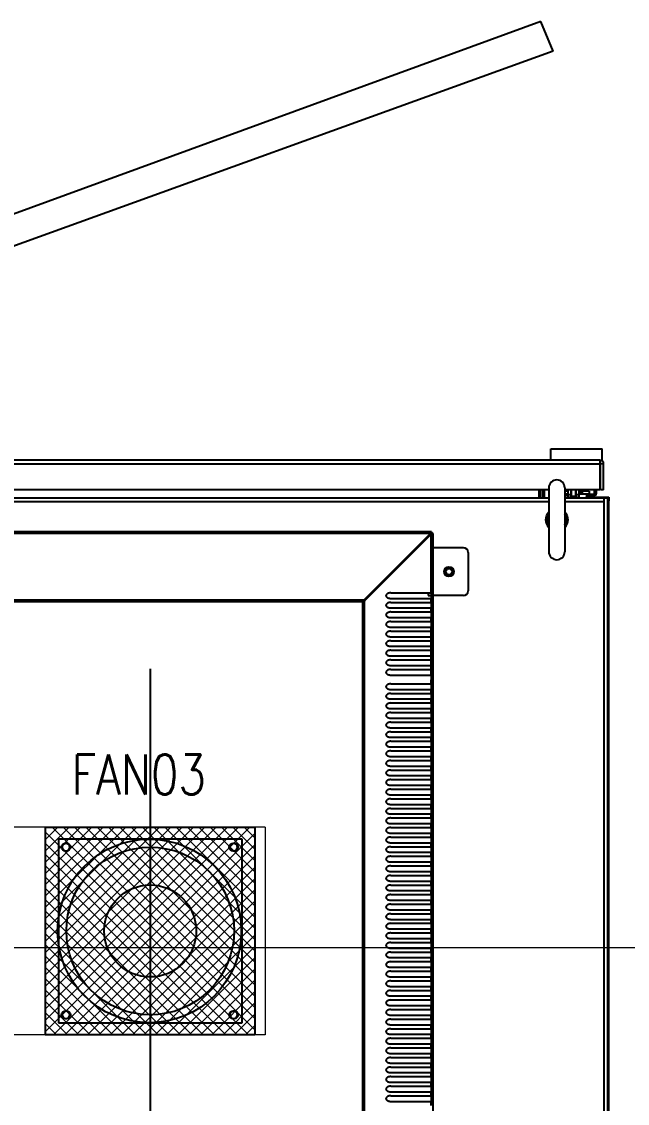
# Model space of a CAD drawing. Extents: x 79822 to 122366, y -56021 to -28815.
# Drawn here: x 84895 to 85275, y -47976 to -47299 of the extents above; entities that cross this region are included whole.
import ezdxf
from ezdxf.lldxf.tags import DXFTag

# ---------------------------------------------------------------- set-up
doc = ezdxf.new("R2010")
doc.units = 0
doc.header["$LTSCALE"] = 100
doc.header["$MEASUREMENT"] = 0
doc.layers.add('CABINET', color=7, linetype='Continuous')
doc.layers.add('PANEL', color=7, linetype='Continuous')
doc.styles.add('ROMANS', font='romans', dxfattribs={"width": 0.8, "height": 2})
tags = doc.linetypes.add('CENTER', pattern=[2, 1.25, -0.25, 0.25, -0.25]).pattern_tags.tags
tags[10:11] = [DXFTag(74, 4), DXFTag(75, 0), DXFTag(340, '0'), DXFTag(46, 1.0), DXFTag(50, 0.0), DXFTag(44, 0.0), DXFTag(45, 0.0)]
tags[8:9] = [DXFTag(74, 4), DXFTag(75, 0), DXFTag(340, '0'), DXFTag(46, 1.0), DXFTag(50, 0.0), DXFTag(44, 0.0), DXFTag(45, 0.0)]
tags[6:7] = [DXFTag(74, 4), DXFTag(75, 0), DXFTag(340, '0'), DXFTag(46, 1.0), DXFTag(50, 0.0), DXFTag(44, 0.0), DXFTag(45, 0.0)]
tags[4:5] = [DXFTag(74, 4), DXFTag(75, 0), DXFTag(340, '0'), DXFTag(46, 1.0), DXFTag(50, 0.0), DXFTag(44, 0.0), DXFTag(45, 0.0)]
tags = doc.linetypes.add('HIDDEN', pattern=[0.375, 0.25, -0.125]).pattern_tags.tags
tags[6:7] = [DXFTag(74, 4), DXFTag(75, 0), DXFTag(340, '0'), DXFTag(46, 1.0), DXFTag(50, 0.0), DXFTag(44, 0.0), DXFTag(45, 0.0)]
tags[4:5] = [DXFTag(74, 4), DXFTag(75, 0), DXFTag(340, '0'), DXFTag(46, 1.0), DXFTag(50, 0.0), DXFTag(44, 0.0), DXFTag(45, 0.0)]

# ---------------------------------------------------------------- blocks, each defined once
blk = doc.blocks.new('风机')
at = {"color": 3}
for p, q in [((0, 0), (0, -115)), ((115, 0), (0, 0)), ((115, -115), (115, 0)), ((0, -115), (115, -115))]:
    blk.add_line(p, q, dxfattribs=at)
for centre, major_axis, start_param, end_param in [((5, -5), (1.77, 1.77), 2.356194490187731, 8.639379797367317), ((57.5, -57.5), (37.12, 37.12), 2.356194490192193, 8.63937979737178), ((110, -5), (1.77, 1.77), 2.356194490188677, 8.639379797368264), ((5, -110), (-1.77, 1.77), 0.785398, 7.068583), ((110, -110), (-1.77, 1.77), 0.785398, 7.068583)]:
    blk.add_ellipse(centre, major_axis=major_axis, ratio=1, start_param=start_param, end_param=end_param, dxfattribs=at)

msp = doc.modelspace()

# ---------------------------------------------------------------- hatches: boundary and pattern name
at = {"linetype": 'HIDDEN', "lineweight": 20}
h = msp.add_hatch(dxfattribs=at)
h.set_pattern_fill('ANSI37', color=256, scale=40, angle=180, style=2)
h.set_pattern_definition([(135, (80606.464, -66624.8746), (3.5355339, 3.5355339), []), (45, (80606.464, -66624.8746), (3.5355339, -3.5355339), [])])
h.paths.add_polyline_path([(85041.42, -47933.38), (84910.42, -47933.38), (84910.42, -47803.38), (85041.42, -47803.38)])

# ---------------------------------------------------------------- linework, layer by layer
at = {"color": 7, "linetype": 'Continuous'}
for p, q in [((85226.72, -47566.51), (85258.72, -47566.51)), ((85226.72, -47573.51), (85226.72, -47566.51)), ((85258.72, -47573.51), (85258.72, -47566.51)), ((85257.42, -47573.51), (84470.02, -47573.51)), ((84470.02, -47575.81), (85257.42, -47575.81)), ((85257.42, -47573.51), (85257.42, -47592.01)), ((85259.72, -47575.81), (85257.72, -47575.81)), ((85257.72, -47592.01), (85257.72, -47575.81)), ((85259.72, -47592.01), (85259.72, -47575.81)), ((85225.42, -47592.01), (84500.42, -47592.01)), ((85219.22, -47592.01), (85219.22, -47597.35)), ((85220.42, -47597.35), (85220.42, -47592.01)), ((85221.62, -47592.01), (85221.62, -47597.35)), ((85222.72, -47597.35), (85222.72, -47592.01)), ((85225.42, -47590.85), (85225.42, -47630.85)), ((85235.42, -47590.85), (85235.42, -47630.85)), ((85257.42, -47592.01), (85235.42, -47592.01)), ((85237.22, -47592.01), (85237.22, -47596.97)), ((85239.22, -47592.01), (85239.22, -47596.97)), ((85239.32, -47592.01), (85239.32, -47595.97)), ((85242.12, -47592.01), (85242.12, -47595.97)), ((85242.22, -47592.01), (85242.22, -47596.97)), ((85244.22, -47592.01), (85244.22, -47596.97)), ((85245.13, -47592.01), (85245.13, -47594.01)), ((85246.22, -47592.01), (85246.22, -47594.01)), ((85248.23, -47592.95), (85248.23, -47591.99)), ((85254.02, -47594.13), (85254.02, -47592.01)), ((85255.22, -47594.13), (85255.22, -47592.01)), ((85259.72, -47592.01), (85257.72, -47592.01)), ((85225.42, -47597.35), (84500.42, -47597.35)), ((85221.62, -47596.75), (85222.72, -47596.75)), ((85237.22, -47592.95), (85235.42, -47592.95)), ((85237.22, -47594.76), (85235.42, -47594.76)), ((85235.42, -47594.81), (85236.22, -47594.81)), ((85235.42, -47596.01), (85236.22, -47596.01)), ((85262.42, -47597.35), (85235.42, -47597.35)), ((85236.22, -47596.01), (85236.22, -47594.81)), ((85237.22, -47594.97), (85239.22, -47594.97)), ((85244.22, -47596.97), (85237.22, -47596.97)), ((85239.32, -47595.97), (85242.12, -47595.97)), ((85242.22, -47594.97), (85244.22, -47594.97)), ((85246.22, -47594.01), (85244.22, -47594.01)), ((85250.72, -47594.76), (85244.22, -47594.76)), ((85250.72, -47592.95), (85246.22, -47592.95)), ((85248.16, -47597.35), (85249.5, -47596.01)), ((85248.23, -47597.35), (85248.23, -47597.28)), ((85248.76, -47596.75), (85262.92, -47596.75)), ((85249.22, -47594.81), (85253.34, -47594.81)), ((85249.22, -47596.01), (85249.22, -47594.81)), ((85249.22, -47596.01), (85253.34, -47596.01)), ((85250.7, -47594.81), (85250.72, -47594.78)), ((85250.72, -47592.95), (85250.72, -47594.78)), ((85253.34, -47596.01), (85253.34, -47594.81)), ((85255.22, -47594.13), (85254.02, -47594.13)), ((85260.12, -48349.35), (85260.12, -47597.35)), ((85262.42, -48349.35), (85262.42, -47597.35)), ((85262.42, -47598.25), (85262.92, -47598.25)), ((85262.92, -47599.05), (85262.42, -47599.05)), ((85262.92, -47596.75), (85262.92, -47598.25)), ((85262.92, -47598.25), (85262.92, -47599.05)), ((85262.92, -47636.75), (85262.92, -47599.05)), ((85225.42, -47599.65), (84500.42, -47599.65)), ((85260.12, -47599.65), (85235.42, -47599.65)), ((85262.42, -47602.55), (85262.72, -47602.55)), ((85262.72, -47602.55), (85262.72, -47622.05)), ((85151.92, -47618.35), (84573.92, -47618.35)), ((85151.32, -47619.45), (84574.52, -47619.45)), ((85109.63, -47661.14), (85151.32, -47619.45)), ((85151.32, -47619.45), (85151.32, -47619.95)), ((85152.92, -47619.35), (85151.82, -47619.35)), ((85151.92, -47618.35), (85151.92, -47619.45)), ((85152.92, -48327.35), (85152.92, -47619.35)), ((85109.63, -47661.64), (85151.32, -47619.95)), ((85110.13, -47661.64), (85151.82, -47619.95)), ((85151.82, -47619.95), (85151.32, -47619.95)), ((85151.82, -47656.6), (85151.82, -47619.95)), ((85262.42, -47622.05), (85262.49, -47622.05)), ((85262.49, -47622.05), (85262.72, -47622.05)), ((85262.72, -47622.05), (85262.72, -48324.05)), ((85171.92, -47628.35), (85152.92, -47628.35)), ((85174.92, -47631.35), (85174.92, -47655.35)), ((85262.92, -47636.75), (85262.72, -47636.75)), ((85126.51, -47656.6), (85152.92, -47656.6)), ((85126.51, -47660.1), (85152.92, -47660.1)), ((85149.92, -47656.6), (85149.92, -47658.35)), ((85149.92, -47658.35), (85151.92, -47658.35)), ((85151.82, -47662.6), (85151.82, -47660.1)), ((85151.92, -47660.1), (85151.92, -47656.6)), ((85171.92, -47658.35), (85152.92, -47658.35)), ((85109.63, -47661.14), (84616.21, -47661.14)), ((85109.03, -47662.24), (84616.81, -47662.24)), ((85109.03, -48284.46), (85109.03, -47662.24)), ((85109.63, -47661.14), (85109.63, -47661.64)), ((85110.13, -47661.64), (85109.63, -47661.64)), ((85110.13, -48285.06), (85110.13, -47661.64)), ((85126.51, -47662.6), (85152.92, -47662.6)), ((85126.51, -47666.1), (85152.92, -47666.1)), ((85151.82, -47668.6), (85151.82, -47666.1)), ((85151.92, -47666.1), (85151.92, -47662.6)), ((85126.51, -47668.6), (85152.92, -47668.6)), ((85126.51, -47672.1), (85152.92, -47672.1)), ((85151.82, -47674.6), (85151.82, -47672.1)), ((85151.92, -47672.1), (85151.92, -47668.6)), ((85126.51, -47674.6), (85152.92, -47674.6)), ((85126.51, -47678.1), (85152.92, -47678.1)), ((85151.82, -47680.6), (85151.82, -47678.1)), ((85151.92, -47678.1), (85151.92, -47674.6)), ((85126.51, -47680.6), (85152.92, -47680.6)), ((85126.51, -47684.1), (85152.92, -47684.1)), ((85126.51, -47686.6), (85152.92, -47686.6)), ((85151.82, -47683.6), (85151.82, -47681.1)), ((85151.82, -47686.6), (85151.82, -47684.1)), ((85151.82, -47689.6), (85151.82, -47687.1)), ((85151.92, -47684.1), (85151.92, -47680.6)), ((85151.92, -47687.1), (85151.92, -47683.6)), ((85151.92, -47690.1), (85151.92, -47686.6)), ((85126.51, -47690.1), (85152.92, -47690.1)), ((85126.51, -47692.6), (85152.92, -47692.6)), ((85151.82, -47692.6), (85151.82, -47690.1)), ((85151.82, -47695.6), (85151.82, -47693.1)), ((85151.92, -47693.1), (85151.92, -47689.6)), ((85151.92, -47696.1), (85151.92, -47692.6)), ((85126.51, -47696.1), (85152.92, -47696.1)), ((85126.51, -47698.6), (85152.92, -47698.6)), ((85151.82, -47698.6), (85151.82, -47696.1)), ((85151.82, -47701.6), (85151.82, -47699.1)), ((85151.92, -47699.1), (85151.92, -47695.6)), ((85151.92, -47702.1), (85151.92, -47698.6)), ((85126.51, -47702.1), (85152.92, -47702.1)), ((85126.51, -47704.6), (85152.92, -47704.6)), ((85151.82, -47704.6), (85151.82, -47702.1)), ((85151.82, -47707.6), (85151.82, -47705.1)), ((85151.92, -47705.1), (85151.92, -47701.6)), ((85151.92, -47708.1), (85151.92, -47704.6)), ((85126.51, -47708.1), (85152.92, -47708.1)), ((85126.51, -47713.6), (85152.92, -47713.6)), ((85151.82, -47713.6), (85151.82, -47711.1)), ((85151.92, -47711.1), (85151.92, -47707.6)), ((85151.92, -47789.1), (85151.92, -47710.6)), ((85151.92, -47717.1), (85151.92, -47713.6)), ((85126.51, -47717.1), (85152.92, -47717.1)), ((85126.51, -47719.6), (85152.92, -47719.6)), ((85151.82, -47719.6), (85151.82, -47717.1)), ((85151.92, -47723.1), (85151.92, -47719.6)), ((85126.51, -47723.1), (85152.92, -47723.1)), ((85126.51, -47725.6), (85152.92, -47725.6)), ((85151.82, -47725.6), (85151.82, -47723.1)), ((85151.92, -47729.1), (85151.92, -47725.6)), ((85126.51, -47729.1), (85152.92, -47729.1)), ((85126.51, -47731.6), (85152.92, -47731.6)), ((85151.82, -47731.6), (85151.82, -47729.1)), ((85151.92, -47735.1), (85151.92, -47731.6)), ((85126.51, -47735.1), (85152.92, -47735.1)), ((85126.51, -47737.6), (85152.92, -47737.6)), ((85126.51, -47741.1), (85152.92, -47741.1)), ((85151.82, -47737.6), (85151.82, -47735.1)), ((85151.82, -47743.6), (85151.82, -47741.1)), ((85151.92, -47741.1), (85151.92, -47737.6)), ((85126.51, -47743.6), (85152.92, -47743.6)), ((85126.51, -47747.1), (85152.92, -47747.1)), ((85151.82, -47749.6), (85151.82, -47747.1)), ((85151.92, -47747.1), (85151.92, -47743.6)), ((85126.51, -47749.6), (85152.92, -47749.6)), ((85126.51, -47753.1), (85152.92, -47753.1)), ((85151.82, -47755.6), (85151.82, -47753.1)), ((85151.92, -47753.1), (85151.92, -47749.6)), ((85126.51, -47755.6), (85152.92, -47755.6)), ((85126.51, -47759.1), (85152.92, -47759.1)), ((85126.51, -47761.6), (85152.92, -47761.6)), ((85151.82, -47761.6), (85151.82, -47759.1)), ((85151.92, -47759.1), (85151.92, -47755.6)), ((85151.92, -47765.1), (85151.92, -47761.6)), ((85126.51, -47765.1), (85152.92, -47765.1)), ((85126.51, -47767.6), (85152.92, -47767.6)), ((85151.82, -47767.6), (85151.82, -47765.1)), ((85151.92, -47771.1), (85151.92, -47767.6)), ((85126.51, -47771.1), (85152.92, -47771.1)), ((85126.51, -47773.6), (85152.92, -47773.6)), ((85151.82, -47773.6), (85151.82, -47771.1)), ((85151.92, -47777.1), (85151.92, -47773.6)), ((85126.51, -47777.1), (85152.92, -47777.1)), ((85126.51, -47779.6), (85152.92, -47779.6)), ((85151.82, -47779.6), (85151.82, -47777.1)), ((85151.92, -47783.1), (85151.92, -47779.6)), ((85126.51, -47783.1), (85152.92, -47783.1)), ((85126.51, -47785.6), (85152.92, -47785.6)), ((85151.82, -47785.6), (85151.82, -47783.1)), ((85151.92, -47789.1), (85151.92, -47785.6)), ((85126.51, -47789.1), (85152.92, -47789.1)), ((85126.51, -47791.6), (85152.92, -47791.6)), ((85126.51, -47795.1), (85152.92, -47795.1)), ((85151.82, -47791.6), (85151.82, -47789.1)), ((85151.82, -47797.6), (85151.82, -47795.1)), ((85151.92, -47795.1), (85151.92, -47791.6)), ((85126.51, -47797.6), (85152.92, -47797.6)), ((85126.51, -47801.1), (85152.92, -47801.1)), ((85151.82, -47803.6), (85151.82, -47801.1)), ((85151.92, -47801.1), (85151.92, -47797.6)), ((85126.51, -47803.6), (85152.92, -47803.6)), ((85126.51, -47807.1), (85152.92, -47807.1)), ((85151.82, -47809.6), (85151.82, -47807.1)), ((85151.92, -47807.1), (85151.92, -47803.6)), ((85126.51, -47809.6), (85152.92, -47809.6)), ((85126.51, -47813.1), (85152.92, -47813.1)), ((85126.51, -47815.6), (85152.92, -47815.6)), ((85151.82, -47815.6), (85151.82, -47813.1)), ((85151.92, -47813.1), (85151.92, -47809.6)), ((85151.92, -47819.1), (85151.92, -47815.6)), ((85126.51, -47819.1), (85152.92, -47819.1)), ((85126.51, -47821.6), (85152.92, -47821.6)), ((85151.82, -47821.6), (85151.82, -47819.1)), ((85151.92, -47825.1), (85151.92, -47821.6)), ((85126.51, -47825.1), (85152.92, -47825.1)), ((85126.51, -47827.6), (85152.92, -47827.6)), ((85151.82, -47827.6), (85151.82, -47825.1)), ((85151.92, -47831.1), (85151.92, -47827.6)), ((85126.51, -47831.1), (85152.92, -47831.1)), ((85126.51, -47833.6), (85152.92, -47833.6)), ((85151.82, -47833.6), (85151.82, -47831.1)), ((85151.92, -47837.1), (85151.92, -47833.6)), ((85126.51, -47837.1), (85152.92, -47837.1)), ((85126.51, -47839.6), (85152.92, -47839.6)), ((85151.82, -47839.6), (85151.82, -47837.1)), ((85151.92, -47843.1), (85151.92, -47839.6)), ((85126.51, -47843.1), (85152.92, -47843.1)), ((85126.51, -47845.6), (85152.92, -47845.6)), ((85126.51, -47849.1), (85152.92, -47849.1)), ((85151.82, -47845.6), (85151.82, -47843.1)), ((85151.82, -47851.6), (85151.82, -47849.1)), ((85151.92, -47849.1), (85151.92, -47845.6)), ((85126.51, -47851.6), (85152.92, -47851.6)), ((85126.51, -47855.1), (85152.92, -47855.1)), ((85151.82, -47857.6), (85151.82, -47855.1)), ((85151.92, -47855.1), (85151.92, -47851.6)), ((85126.51, -47857.6), (85152.92, -47857.6)), ((85126.51, -47861.1), (85152.92, -47861.1)), ((85151.82, -47863.6), (85151.82, -47861.1)), ((85151.92, -47861.1), (85151.92, -47857.6)), ((85126.51, -47863.6), (85152.92, -47863.6)), ((85126.51, -47867.1), (85152.92, -47867.1)), ((85126.51, -47869.6), (85152.92, -47869.6)), ((85151.82, -47869.6), (85151.82, -47867.1)), ((85151.92, -47867.1), (85151.92, -47863.6)), ((85151.92, -47873.1), (85151.92, -47869.6)), ((85126.51, -47873.1), (85152.92, -47873.1)), ((85126.51, -47875.6), (85152.92, -47875.6)), ((85151.82, -47875.6), (85151.82, -47873.1)), ((85151.92, -47879.1), (85151.92, -47875.6)), ((85126.51, -47879.1), (85152.92, -47879.1)), ((85126.51, -47881.6), (85152.92, -47881.6)), ((85151.82, -47881.6), (85151.82, -47879.1)), ((85151.92, -47885.1), (85151.92, -47881.6)), ((85126.51, -47885.1), (85152.92, -47885.1)), ((85126.51, -47887.6), (85152.92, -47887.6)), ((85151.82, -47887.6), (85151.82, -47885.1)), ((85151.92, -47891.1), (85151.92, -47887.6)), ((85126.51, -47891.1), (85152.92, -47891.1)), ((85126.51, -47893.6), (85152.92, -47893.6)), ((85126.51, -47897.1), (85152.92, -47897.1)), ((85151.82, -47893.6), (85151.82, -47891.1)), ((85151.82, -47899.6), (85151.82, -47897.1)), ((85151.92, -47897.1), (85151.92, -47893.6)), ((85126.51, -47899.6), (85152.92, -47899.6)), ((85126.51, -47903.1), (85152.92, -47903.1)), ((85151.82, -47905.6), (85151.82, -47903.1)), ((85151.92, -47903.1), (85151.92, -47899.6)), ((85126.51, -47905.6), (85152.92, -47905.6)), ((85126.51, -47909.1), (85152.92, -47909.1)), ((85151.82, -47911.6), (85151.82, -47909.1)), ((85151.92, -47909.1), (85151.92, -47905.6)), ((85126.51, -47911.6), (85152.92, -47911.6)), ((85126.51, -47915.1), (85152.92, -47915.1)), ((85126.51, -47917.6), (85152.92, -47917.6)), ((85151.82, -47917.6), (85151.82, -47915.1)), ((85151.92, -47915.1), (85151.92, -47911.6)), ((85151.92, -47921.1), (85151.92, -47917.6)), ((85126.51, -47921.1), (85152.92, -47921.1)), ((85126.51, -47923.6), (85152.92, -47923.6)), ((85151.82, -47923.6), (85151.82, -47921.1)), ((85151.92, -47927.1), (85151.92, -47923.6)), ((85126.51, -47927.1), (85152.92, -47927.1)), ((85126.51, -47929.6), (85152.92, -47929.6)), ((85151.82, -47929.6), (85151.82, -47927.1)), ((85151.92, -47933.1), (85151.92, -47929.6)), ((85126.51, -47933.1), (85152.92, -47933.1)), ((85126.51, -47935.6), (85152.92, -47935.6)), ((85151.82, -47935.6), (85151.82, -47933.1)), ((85151.92, -47939.1), (85151.92, -47935.6)), ((85126.51, -47939.1), (85152.92, -47939.1)), ((85126.51, -47941.6), (85152.92, -47941.6)), ((85151.82, -47941.6), (85151.82, -47939.1)), ((85151.92, -47945.1), (85151.92, -47941.6)), ((85126.51, -47945.1), (85152.92, -47945.1)), ((85126.51, -47947.6), (85152.92, -47947.6)), ((85126.51, -47951.1), (85152.92, -47951.1)), ((85151.82, -47947.6), (85151.82, -47945.1)), ((85151.82, -47953.6), (85151.82, -47951.1)), ((85151.92, -47951.1), (85151.92, -47947.6)), ((85126.51, -47953.6), (85152.92, -47953.6)), ((85126.51, -47957.1), (85152.92, -47957.1)), ((85151.82, -47959.6), (85151.82, -47957.1)), ((85151.92, -47957.1), (85151.92, -47953.6)), ((85126.51, -47959.6), (85152.92, -47959.6)), ((85126.51, -47963.1), (85152.92, -47963.1)), ((85151.82, -47965.6), (85151.82, -47963.1)), ((85151.92, -47963.1), (85151.92, -47959.6)), ((85126.51, -47965.6), (85152.92, -47965.6)), ((85126.51, -47969.1), (85152.92, -47969.1)), ((85126.51, -47971.6), (85152.92, -47971.6)), ((85151.82, -47971.6), (85151.82, -47969.1)), ((85151.92, -47969.1), (85151.92, -47965.6)), ((85151.92, -47975.1), (85151.92, -47971.6)), ((85126.51, -47975.1), (85152.92, -47975.1)), ((85151.82, -47977.6), (85151.82, -47975.1))]:
    msp.add_line(p, q, dxfattribs=at)
at = {"color": 5, "linetype": 'HIDDEN', "lineweight": 15, "ltscale": 30}
for p, q in [((85047.92, -47803.38), (84677.92, -47803.38)), ((85047.92, -47803.38), (85047.92, -47933.38)), ((85047.92, -47933.38), (84677.92, -47933.38))]:
    msp.add_line(p, q, dxfattribs=at)
at = {"color": 1, "linetype": 'CENTER', "lineweight": 20}
msp.add_line((84424.26, -47878.7), (85295.9, -47878.7), dxfattribs=at)
at = {"linetype": 'HIDDEN'}
msp.add_lwpolyline([(85041.42, -47933.38), (84910.42, -47933.38), (84910.42, -47803.38), (85041.42, -47803.38)], close=True, dxfattribs=at)
at = {"color": 7, "linetype": 'Continuous'}
for radius in [3, 2]:
    msp.add_circle((85162.92, -47643.35), radius, dxfattribs=at)
at = {"color": 7, "linetype": 'HIDDEN'}
for centre, radius in [((84975.42, -47868.38), 57.5), ((84922.92, -47815.88), 2.5), ((85027.92, -47815.88), 2.5), ((84922.92, -47920.88), 2.5), ((85027.92, -47920.88), 2.5)]:
    msp.add_circle(centre, radius, dxfattribs=at)
at = {"color": 7, "linetype": 'Continuous'}
for centre, radius, start, end in [((85257.42, -47575.81), 2.3, 0, 90), ((85257.42, -47575.81), 0.3, 0, 90), ((85230.42, -47590.85), 5, 0, 180), ((85253.34, -47594.13), 1.88, 270, 0), ((85253.34, -47594.13), 0.681, 270, 0), ((85261.52, -47603.25), 1.2, 0, 40.73736), ((85230.42, -47610.85), 7, 136.14811, 223.85189), ((85230.42, -47610.85), 6, 146.44504, 195), ((85230.42, -47610.85), 6, 146.98298, 213.01702), ((85230.42, -47610.85), 6, 326.46158, 33.53842), ((85230.42, -47610.85), 6, 326.98298, 33.01702), ((85230.42, -47610.85), 7, 316.14811, 43.85189), ((85165.71, -47623.77), 15.02, 162.87844, 163.28137), ((85147.5, -47605.57), 15.02, 286.71863, 287.12156), ((85171.92, -47631.35), 3, 0, 90), ((85230.42, -47630.85), 5, 180, 0), ((85162.92, -47643.35), 2.5, 255, 195), ((85171.92, -47655.35), 3, 270, 0), ((85169.94, -47693.89), 68.64, 152.18687, 152.54681), ((85077.39, -47601.33), 68.64, 297.45319, 297.81313), ((85117.95, -47670.46), 12.13, 134.62001, 135.96324), ((85100.81, -47653.32), 12.13, 314.03676, 315.37999)]:
    msp.add_arc(centre, radius, start, end, dxfattribs=at)
for points, start_tangent, end_tangent in [([(85151.32, -47619.95), (85151.52, -47619.63), (85151.72, -47619.42)], (0.482812, 0.875724), (0.822198, 0.569202)), ([(85151.35, -47619.35), (85151.52, -47618.87), (85151.62, -47618.65), (85151.72, -47618.48)], (0.294712, 0.955586), (0.612022, 0.79084)), ([(85151.72, -47618.48), (85151.92, -47618.35)], (0.612022, 0.79084), (1, 0)), ([(85151.72, -47619.42), (85151.92, -47619.35)], (0.822198, 0.569202), (1, 0)), ([(85151.85, -47619.55), (85151.92, -47619.35)], (0.569202, 0.822198), (0, 1)), ([(85152.79, -47619.55), (85152.92, -47619.35)], (0.79084, 0.612022), (0, 1)), ([(85151.32, -47619.95), (85151.64, -47619.75), (85151.85, -47619.55)], (0.875724, 0.482812), (0.569202, 0.822198)), ([(85151.92, -47619.92), (85152.41, -47619.75), (85152.63, -47619.65), (85152.79, -47619.55)], (0.955586, 0.294712), (0.79084, 0.612022)), ([(85126.51, -47656.6), (85125.73, -47656.66), (85125.03, -47656.83), (85124.42, -47657.08), (85123.92, -47657.44), (85123.58, -47657.9), (85123.48, -47658.43), (85123.64, -47658.92), (85124, -47659.33), (85124.49, -47659.66), (85125.08, -47659.89), (85125.76, -47660.05), (85126.51, -47660.1)], (-0.999961, -0.008789), (0.999962, -0.008666)), ([(85109.63, -47661.14), (85109.43, -47661.49), (85109.23, -47661.86)], (-0.515409, -0.856944), (-0.467523, -0.883981)), ([(85110.13, -47661.64), (85109.79, -47661.84), (85109.41, -47662.04)], (-0.856944, -0.515409), (-0.883981, -0.467523)), ([(85109.63, -47661.64), (85109.43, -47661.83)], (-0.740747, -0.671784), (-0.712761, -0.701407)), ([(85109.63, -47661.64), (85109.44, -47661.84)], (-0.671784, -0.740747), (-0.701407, -0.712761)), ([(85126.51, -47662.6), (85125.73, -47662.66), (85125.03, -47662.83), (85124.42, -47663.08), (85123.92, -47663.44), (85123.58, -47663.9), (85123.48, -47664.43), (85123.64, -47664.92), (85124, -47665.33), (85124.49, -47665.66), (85125.08, -47665.89), (85125.76, -47666.05), (85126.51, -47666.1)], (-0.999961, -0.008789), (0.999962, -0.008666)), ([(85126.51, -47668.6), (85125.73, -47668.66), (85125.03, -47668.83), (85124.42, -47669.08), (85123.92, -47669.44), (85123.58, -47669.9), (85123.48, -47670.43), (85123.64, -47670.92), (85124, -47671.33), (85124.49, -47671.66), (85125.08, -47671.89), (85125.76, -47672.05), (85126.51, -47672.1)], (-0.999961, -0.008789), (0.999962, -0.008666)), ([(85126.51, -47674.6), (85125.73, -47674.66), (85125.03, -47674.83), (85124.42, -47675.08), (85123.92, -47675.44), (85123.58, -47675.9), (85123.48, -47676.43), (85123.64, -47676.92), (85124, -47677.33), (85124.49, -47677.66), (85125.08, -47677.89), (85125.76, -47678.05), (85126.51, -47678.1)], (-0.999961, -0.008789), (0.999962, -0.008666)), ([(85126.51, -47680.6), (85125.73, -47680.66), (85125.03, -47680.83), (85124.42, -47681.08), (85123.92, -47681.44), (85123.58, -47681.9), (85123.48, -47682.43), (85123.64, -47682.92), (85124, -47683.33), (85124.49, -47683.66), (85125.08, -47683.89), (85125.76, -47684.05), (85126.51, -47684.1)], (-0.999961, -0.008789), (0.999962, -0.008666)), ([(85126.51, -47686.6), (85125.73, -47686.66), (85125.03, -47686.83), (85124.42, -47687.08), (85123.92, -47687.44), (85123.58, -47687.9), (85123.48, -47688.43), (85123.64, -47688.92), (85124, -47689.33), (85124.49, -47689.66), (85125.08, -47689.89), (85125.76, -47690.05), (85126.51, -47690.1)], (-0.999961, -0.008789), (0.999962, -0.008666)), ([(85126.51, -47692.6), (85125.73, -47692.66), (85125.03, -47692.83), (85124.42, -47693.08), (85123.92, -47693.44), (85123.58, -47693.9), (85123.48, -47694.43), (85123.64, -47694.92), (85124, -47695.33), (85124.49, -47695.66), (85125.08, -47695.89), (85125.76, -47696.05), (85126.51, -47696.1)], (-0.999961, -0.008789), (0.999962, -0.008666)), ([(85126.51, -47698.6), (85125.73, -47698.66), (85125.03, -47698.83), (85124.42, -47699.08), (85123.92, -47699.44), (85123.58, -47699.9), (85123.48, -47700.43), (85123.64, -47700.92), (85124, -47701.33), (85124.49, -47701.66), (85125.08, -47701.89), (85125.76, -47702.05), (85126.51, -47702.1)], (-0.999961, -0.008789), (0.999962, -0.008666)), ([(85126.51, -47704.6), (85125.73, -47704.66), (85125.03, -47704.83), (85124.42, -47705.08), (85123.92, -47705.44), (85123.58, -47705.9), (85123.48, -47706.43), (85123.64, -47706.92), (85124, -47707.33), (85124.49, -47707.66), (85125.08, -47707.89), (85125.76, -47708.05), (85126.51, -47708.1)], (-0.999961, -0.008789), (0.999962, -0.008666)), ([(85126.51, -47713.6), (85125.73, -47713.66), (85125.03, -47713.83), (85124.42, -47714.08), (85123.92, -47714.44), (85123.58, -47714.9), (85123.48, -47715.43), (85123.64, -47715.92), (85124, -47716.33), (85124.49, -47716.66), (85125.08, -47716.89), (85125.76, -47717.05), (85126.51, -47717.1)], (-0.999961, -0.008789), (0.999962, -0.008666)), ([(85126.51, -47719.6), (85125.73, -47719.66), (85125.03, -47719.83), (85124.42, -47720.08), (85123.92, -47720.44), (85123.58, -47720.9), (85123.48, -47721.43), (85123.64, -47721.92), (85124, -47722.33), (85124.49, -47722.66), (85125.08, -47722.89), (85125.76, -47723.05), (85126.51, -47723.1)], (-0.999961, -0.008789), (0.999962, -0.008666)), ([(85126.51, -47725.6), (85125.73, -47725.66), (85125.03, -47725.83), (85124.42, -47726.08), (85123.92, -47726.44), (85123.58, -47726.9), (85123.48, -47727.43), (85123.64, -47727.92), (85124, -47728.33), (85124.49, -47728.66), (85125.08, -47728.89), (85125.76, -47729.05), (85126.51, -47729.1)], (-0.999961, -0.008789), (0.999962, -0.008666)), ([(85126.51, -47731.6), (85125.73, -47731.66), (85125.03, -47731.83), (85124.42, -47732.08), (85123.92, -47732.44), (85123.58, -47732.9), (85123.48, -47733.43), (85123.64, -47733.92), (85124, -47734.33), (85124.49, -47734.66), (85125.08, -47734.89), (85125.76, -47735.05), (85126.51, -47735.1)], (-0.999961, -0.008789), (0.999962, -0.008666)), ([(85126.51, -47737.6), (85125.73, -47737.66), (85125.03, -47737.83), (85124.42, -47738.08), (85123.92, -47738.44), (85123.58, -47738.9), (85123.48, -47739.43), (85123.64, -47739.92), (85124, -47740.33), (85124.49, -47740.66), (85125.08, -47740.89), (85125.76, -47741.05), (85126.51, -47741.1)], (-0.999961, -0.008789), (0.999962, -0.008666)), ([(85126.51, -47743.6), (85125.73, -47743.66), (85125.03, -47743.83), (85124.42, -47744.08), (85123.92, -47744.44), (85123.58, -47744.9), (85123.48, -47745.43), (85123.64, -47745.92), (85124, -47746.33), (85124.49, -47746.66), (85125.08, -47746.89), (85125.76, -47747.05), (85126.51, -47747.1)], (-0.999961, -0.008789), (0.999962, -0.008666)), ([(85126.51, -47749.6), (85125.73, -47749.66), (85125.03, -47749.83), (85124.42, -47750.08), (85123.92, -47750.44), (85123.58, -47750.9), (85123.48, -47751.43), (85123.64, -47751.92), (85124, -47752.33), (85124.49, -47752.66), (85125.08, -47752.89), (85125.76, -47753.05), (85126.51, -47753.1)], (-0.999961, -0.008789), (0.999962, -0.008666)), ([(85126.51, -47755.6), (85125.73, -47755.66), (85125.03, -47755.83), (85124.42, -47756.08), (85123.92, -47756.44), (85123.58, -47756.9), (85123.48, -47757.43), (85123.64, -47757.92), (85124, -47758.33), (85124.49, -47758.66), (85125.08, -47758.89), (85125.76, -47759.05), (85126.51, -47759.1)], (-0.999961, -0.008789), (0.999962, -0.008666)), ([(85126.51, -47761.6), (85125.73, -47761.66), (85125.03, -47761.83), (85124.42, -47762.08), (85123.92, -47762.44), (85123.58, -47762.9), (85123.48, -47763.43), (85123.64, -47763.92), (85124, -47764.33), (85124.49, -47764.66), (85125.08, -47764.89), (85125.76, -47765.05), (85126.51, -47765.1)], (-0.999961, -0.008789), (0.999962, -0.008666)), ([(85126.51, -47767.6), (85125.73, -47767.66), (85125.03, -47767.83), (85124.42, -47768.08), (85123.92, -47768.44), (85123.58, -47768.9), (85123.48, -47769.43), (85123.64, -47769.92), (85124, -47770.33), (85124.49, -47770.66), (85125.08, -47770.89), (85125.76, -47771.05), (85126.51, -47771.1)], (-0.999961, -0.008789), (0.999962, -0.008666)), ([(85126.51, -47773.6), (85125.73, -47773.66), (85125.03, -47773.83), (85124.42, -47774.08), (85123.92, -47774.44), (85123.58, -47774.9), (85123.48, -47775.43), (85123.64, -47775.92), (85124, -47776.33), (85124.49, -47776.66), (85125.08, -47776.89), (85125.76, -47777.05), (85126.51, -47777.1)], (-0.999961, -0.008789), (0.999962, -0.008666)), ([(85126.51, -47779.6), (85125.73, -47779.66), (85125.03, -47779.83), (85124.42, -47780.08), (85123.92, -47780.44), (85123.58, -47780.9), (85123.48, -47781.43), (85123.64, -47781.92), (85124, -47782.33), (85124.49, -47782.66), (85125.08, -47782.89), (85125.76, -47783.05), (85126.51, -47783.1)], (-0.999961, -0.008789), (0.999962, -0.008666)), ([(85126.51, -47785.6), (85125.73, -47785.66), (85125.03, -47785.83), (85124.42, -47786.08), (85123.92, -47786.44), (85123.58, -47786.9), (85123.48, -47787.43), (85123.64, -47787.92), (85124, -47788.33), (85124.49, -47788.66), (85125.08, -47788.89), (85125.76, -47789.05), (85126.51, -47789.1)], (-0.999961, -0.008789), (0.999962, -0.008666)), ([(85126.51, -47791.6), (85125.73, -47791.66), (85125.03, -47791.83), (85124.42, -47792.08), (85123.92, -47792.44), (85123.58, -47792.9), (85123.48, -47793.43), (85123.64, -47793.92), (85124, -47794.33), (85124.49, -47794.66), (85125.08, -47794.89), (85125.76, -47795.05), (85126.51, -47795.1)], (-0.999961, -0.008789), (0.999962, -0.008666)), ([(85126.51, -47797.6), (85125.73, -47797.66), (85125.03, -47797.83), (85124.42, -47798.08), (85123.92, -47798.44), (85123.58, -47798.9), (85123.48, -47799.43), (85123.64, -47799.92), (85124, -47800.33), (85124.49, -47800.66), (85125.08, -47800.89), (85125.76, -47801.05), (85126.51, -47801.1)], (-0.999961, -0.008789), (0.999962, -0.008666)), ([(85126.51, -47803.6), (85125.73, -47803.66), (85125.03, -47803.83), (85124.42, -47804.08), (85123.92, -47804.44), (85123.58, -47804.9), (85123.48, -47805.43), (85123.64, -47805.92), (85124, -47806.33), (85124.49, -47806.66), (85125.08, -47806.89), (85125.76, -47807.05), (85126.51, -47807.1)], (-0.999961, -0.008789), (0.999962, -0.008666)), ([(85126.51, -47809.6), (85125.73, -47809.66), (85125.03, -47809.83), (85124.42, -47810.08), (85123.92, -47810.44), (85123.58, -47810.9), (85123.48, -47811.43), (85123.64, -47811.92), (85124, -47812.33), (85124.49, -47812.66), (85125.08, -47812.89), (85125.76, -47813.05), (85126.51, -47813.1)], (-0.999961, -0.008789), (0.999962, -0.008666)), ([(85126.51, -47815.6), (85125.73, -47815.66), (85125.03, -47815.83), (85124.42, -47816.08), (85123.92, -47816.44), (85123.58, -47816.9), (85123.48, -47817.43), (85123.64, -47817.92), (85124, -47818.33), (85124.49, -47818.66), (85125.08, -47818.89), (85125.76, -47819.05), (85126.51, -47819.1)], (-0.999961, -0.008789), (0.999962, -0.008666)), ([(85126.51, -47821.6), (85125.73, -47821.66), (85125.03, -47821.83), (85124.42, -47822.08), (85123.92, -47822.44), (85123.58, -47822.9), (85123.48, -47823.43), (85123.64, -47823.92), (85124, -47824.33), (85124.49, -47824.66), (85125.08, -47824.89), (85125.76, -47825.05), (85126.51, -47825.1)], (-0.999961, -0.008789), (0.999962, -0.008666)), ([(85126.51, -47827.6), (85125.73, -47827.66), (85125.03, -47827.83), (85124.42, -47828.08), (85123.92, -47828.44), (85123.58, -47828.9), (85123.48, -47829.43), (85123.64, -47829.92), (85124, -47830.33), (85124.49, -47830.66), (85125.08, -47830.89), (85125.76, -47831.05), (85126.51, -47831.1)], (-0.999961, -0.008789), (0.999962, -0.008666)), ([(85126.51, -47833.6), (85125.73, -47833.66), (85125.03, -47833.83), (85124.42, -47834.08), (85123.92, -47834.44), (85123.58, -47834.9), (85123.48, -47835.43), (85123.64, -47835.92), (85124, -47836.33), (85124.49, -47836.66), (85125.08, -47836.89), (85125.76, -47837.05), (85126.51, -47837.1)], (-0.999961, -0.008789), (0.999962, -0.008666)), ([(85126.51, -47839.6), (85125.73, -47839.66), (85125.03, -47839.83), (85124.42, -47840.08), (85123.92, -47840.44), (85123.58, -47840.9), (85123.48, -47841.43), (85123.64, -47841.92), (85124, -47842.33), (85124.49, -47842.66), (85125.08, -47842.89), (85125.76, -47843.05), (85126.51, -47843.1)], (-0.999961, -0.008789), (0.999962, -0.008666)), ([(85126.51, -47845.6), (85125.73, -47845.66), (85125.03, -47845.83), (85124.42, -47846.08), (85123.92, -47846.44), (85123.58, -47846.9), (85123.48, -47847.43), (85123.64, -47847.92), (85124, -47848.33), (85124.49, -47848.66), (85125.08, -47848.89), (85125.76, -47849.05), (85126.51, -47849.1)], (-0.999961, -0.008789), (0.999962, -0.008666)), ([(85126.51, -47851.6), (85125.73, -47851.66), (85125.03, -47851.83), (85124.42, -47852.08), (85123.92, -47852.44), (85123.58, -47852.9), (85123.48, -47853.43), (85123.64, -47853.92), (85124, -47854.33), (85124.49, -47854.66), (85125.08, -47854.89), (85125.76, -47855.05), (85126.51, -47855.1)], (-0.999961, -0.008789), (0.999962, -0.008666)), ([(85126.51, -47857.6), (85125.73, -47857.66), (85125.03, -47857.83), (85124.42, -47858.08), (85123.92, -47858.44), (85123.58, -47858.9), (85123.48, -47859.43), (85123.64, -47859.92), (85124, -47860.33), (85124.49, -47860.66), (85125.08, -47860.89), (85125.76, -47861.05), (85126.51, -47861.1)], (-0.999961, -0.008789), (0.999962, -0.008666)), ([(85126.51, -47863.6), (85125.73, -47863.66), (85125.03, -47863.83), (85124.42, -47864.08), (85123.92, -47864.44), (85123.58, -47864.9), (85123.48, -47865.43), (85123.64, -47865.92), (85124, -47866.33), (85124.49, -47866.66), (85125.08, -47866.89), (85125.76, -47867.05), (85126.51, -47867.1)], (-0.999961, -0.008789), (0.999962, -0.008666)), ([(85126.51, -47869.6), (85125.73, -47869.66), (85125.03, -47869.83), (85124.42, -47870.08), (85123.92, -47870.44), (85123.58, -47870.9), (85123.48, -47871.43), (85123.64, -47871.92), (85124, -47872.33), (85124.49, -47872.66), (85125.08, -47872.89), (85125.76, -47873.05), (85126.51, -47873.1)], (-0.999961, -0.008789), (0.999962, -0.008666)), ([(85126.51, -47875.6), (85125.73, -47875.66), (85125.03, -47875.83), (85124.42, -47876.08), (85123.92, -47876.44), (85123.58, -47876.9), (85123.48, -47877.43), (85123.64, -47877.92), (85124, -47878.33), (85124.49, -47878.66), (85125.08, -47878.89), (85125.76, -47879.05), (85126.51, -47879.1)], (-0.999961, -0.008789), (0.999962, -0.008666)), ([(85126.51, -47881.6), (85125.73, -47881.66), (85125.03, -47881.83), (85124.42, -47882.08), (85123.92, -47882.44), (85123.58, -47882.9), (85123.48, -47883.43), (85123.64, -47883.92), (85124, -47884.33), (85124.49, -47884.66), (85125.08, -47884.89), (85125.76, -47885.05), (85126.51, -47885.1)], (-0.999961, -0.008789), (0.999962, -0.008666)), ([(85126.51, -47887.6), (85125.73, -47887.66), (85125.03, -47887.83), (85124.42, -47888.08), (85123.92, -47888.44), (85123.58, -47888.9), (85123.48, -47889.43), (85123.64, -47889.92), (85124, -47890.33), (85124.49, -47890.66), (85125.08, -47890.89), (85125.76, -47891.05), (85126.51, -47891.1)], (-0.999961, -0.008789), (0.999962, -0.008666)), ([(85126.51, -47893.6), (85125.73, -47893.66), (85125.03, -47893.83), (85124.42, -47894.08), (85123.92, -47894.44), (85123.58, -47894.9), (85123.48, -47895.43), (85123.64, -47895.92), (85124, -47896.33), (85124.49, -47896.66), (85125.08, -47896.89), (85125.76, -47897.05), (85126.51, -47897.1)], (-0.999961, -0.008789), (0.999962, -0.008666)), ([(85126.51, -47899.6), (85125.73, -47899.66), (85125.03, -47899.83), (85124.42, -47900.08), (85123.92, -47900.44), (85123.58, -47900.9), (85123.48, -47901.43), (85123.64, -47901.92), (85124, -47902.33), (85124.49, -47902.66), (85125.08, -47902.89), (85125.76, -47903.05), (85126.51, -47903.1)], (-0.999961, -0.008789), (0.999962, -0.008666)), ([(85126.51, -47905.6), (85125.73, -47905.66), (85125.03, -47905.83), (85124.42, -47906.08), (85123.92, -47906.44), (85123.58, -47906.9), (85123.48, -47907.43), (85123.64, -47907.92), (85124, -47908.33), (85124.49, -47908.66), (85125.08, -47908.89), (85125.76, -47909.05), (85126.51, -47909.1)], (-0.999961, -0.008789), (0.999962, -0.008666)), ([(85126.51, -47911.6), (85125.73, -47911.66), (85125.03, -47911.83), (85124.42, -47912.08), (85123.92, -47912.44), (85123.58, -47912.9), (85123.48, -47913.43), (85123.64, -47913.92), (85124, -47914.33), (85124.49, -47914.66), (85125.08, -47914.89), (85125.76, -47915.05), (85126.51, -47915.1)], (-0.999961, -0.008789), (0.999962, -0.008666)), ([(85126.51, -47917.6), (85125.73, -47917.66), (85125.03, -47917.83), (85124.42, -47918.08), (85123.92, -47918.44), (85123.58, -47918.9), (85123.48, -47919.43), (85123.64, -47919.92), (85124, -47920.33), (85124.49, -47920.66), (85125.08, -47920.89), (85125.76, -47921.05), (85126.51, -47921.1)], (-0.999961, -0.008789), (0.999962, -0.008666)), ([(85126.51, -47923.6), (85125.73, -47923.66), (85125.03, -47923.83), (85124.42, -47924.08), (85123.92, -47924.44), (85123.58, -47924.9), (85123.48, -47925.43), (85123.64, -47925.92), (85124, -47926.33), (85124.49, -47926.66), (85125.08, -47926.89), (85125.76, -47927.05), (85126.51, -47927.1)], (-0.999961, -0.008789), (0.999962, -0.008666)), ([(85126.51, -47929.6), (85125.73, -47929.66), (85125.03, -47929.83), (85124.42, -47930.08), (85123.92, -47930.44), (85123.58, -47930.9), (85123.48, -47931.43), (85123.64, -47931.92), (85124, -47932.33), (85124.49, -47932.66), (85125.08, -47932.89), (85125.76, -47933.05), (85126.51, -47933.1)], (-0.999961, -0.008789), (0.999962, -0.008666)), ([(85126.51, -47935.6), (85125.73, -47935.66), (85125.03, -47935.83), (85124.42, -47936.08), (85123.92, -47936.44), (85123.58, -47936.9), (85123.48, -47937.43), (85123.64, -47937.92), (85124, -47938.33), (85124.49, -47938.66), (85125.08, -47938.89), (85125.76, -47939.05), (85126.51, -47939.1)], (-0.999961, -0.008789), (0.999962, -0.008666)), ([(85126.51, -47941.6), (85125.73, -47941.66), (85125.03, -47941.83), (85124.42, -47942.08), (85123.92, -47942.44), (85123.58, -47942.9), (85123.48, -47943.43), (85123.64, -47943.92), (85124, -47944.33), (85124.49, -47944.66), (85125.08, -47944.89), (85125.76, -47945.05), (85126.51, -47945.1)], (-0.999961, -0.008789), (0.999962, -0.008666)), ([(85126.51, -47947.6), (85125.73, -47947.66), (85125.03, -47947.83), (85124.42, -47948.08), (85123.92, -47948.44), (85123.58, -47948.9), (85123.48, -47949.43), (85123.64, -47949.92), (85124, -47950.33), (85124.49, -47950.66), (85125.08, -47950.89), (85125.76, -47951.05), (85126.51, -47951.1)], (-0.999961, -0.008789), (0.999962, -0.008666)), ([(85126.51, -47953.6), (85125.73, -47953.66), (85125.03, -47953.83), (85124.42, -47954.08), (85123.92, -47954.44), (85123.58, -47954.9), (85123.48, -47955.43), (85123.64, -47955.92), (85124, -47956.33), (85124.49, -47956.66), (85125.08, -47956.89), (85125.76, -47957.05), (85126.51, -47957.1)], (-0.999961, -0.008789), (0.999962, -0.008666)), ([(85126.51, -47959.6), (85125.73, -47959.66), (85125.03, -47959.83), (85124.42, -47960.08), (85123.92, -47960.44), (85123.58, -47960.9), (85123.48, -47961.43), (85123.64, -47961.92), (85124, -47962.33), (85124.49, -47962.66), (85125.08, -47962.89), (85125.76, -47963.05), (85126.51, -47963.1)], (-0.999961, -0.008789), (0.999962, -0.008666)), ([(85126.51, -47965.6), (85125.73, -47965.66), (85125.03, -47965.83), (85124.42, -47966.08), (85123.92, -47966.44), (85123.58, -47966.9), (85123.48, -47967.43), (85123.64, -47967.92), (85124, -47968.33), (85124.49, -47968.66), (85125.08, -47968.89), (85125.76, -47969.05), (85126.51, -47969.1)], (-0.999961, -0.008789), (0.999962, -0.008666)), ([(85126.51, -47971.6), (85125.73, -47971.66), (85125.03, -47971.83), (85124.42, -47972.08), (85123.92, -47972.44), (85123.58, -47972.9), (85123.48, -47973.43), (85123.64, -47973.92), (85124, -47974.33), (85124.49, -47974.66), (85125.08, -47974.89), (85125.76, -47975.05), (85126.51, -47975.1)], (-0.999961, -0.008789), (0.999962, -0.008666))]:
    msp.add_spline(points, degree=3, dxfattribs=dict(at, start_tangent=start_tangent, end_tangent=end_tangent))
at = {"layer": 'CABINET', "color": 1, "linetype": 'CENTER'}
msp.add_line((84975.92, -47704.15), (84975.92, -48252.29), dxfattribs=at)
at = {"layer": 'CABINET', "color": 3, "linetype": 'CENTER'}
msp.add_circle((84975.92, -47868.38), 28.81, dxfattribs=at)
at = {"layer": 'PANEL', "linetype": 'HIDDEN'}
for p, q in [((85220.32, -47298.88), (84469.01, -47573.47)), ((85228.06, -47317.38), (85220.32, -47298.88)), ((85228.06, -47317.38), (84519.26, -47573.51))]:
    msp.add_line(p, q, dxfattribs=at)

# ---------------------------------------------------------------- block references
at = {"color": 3}
msp.add_blockref('风机', (84918.42, -47810.88), dxfattribs=at)

# ---------------------------------------------------------------- texts
at = {"color": 7, "style": 'ROMANS', "width": 0.8}
msp.add_text('FAN03', height=25, dxfattribs=at).set_placement((84926.71, -47782.87))

doc.saveas('drawing.dxf')
